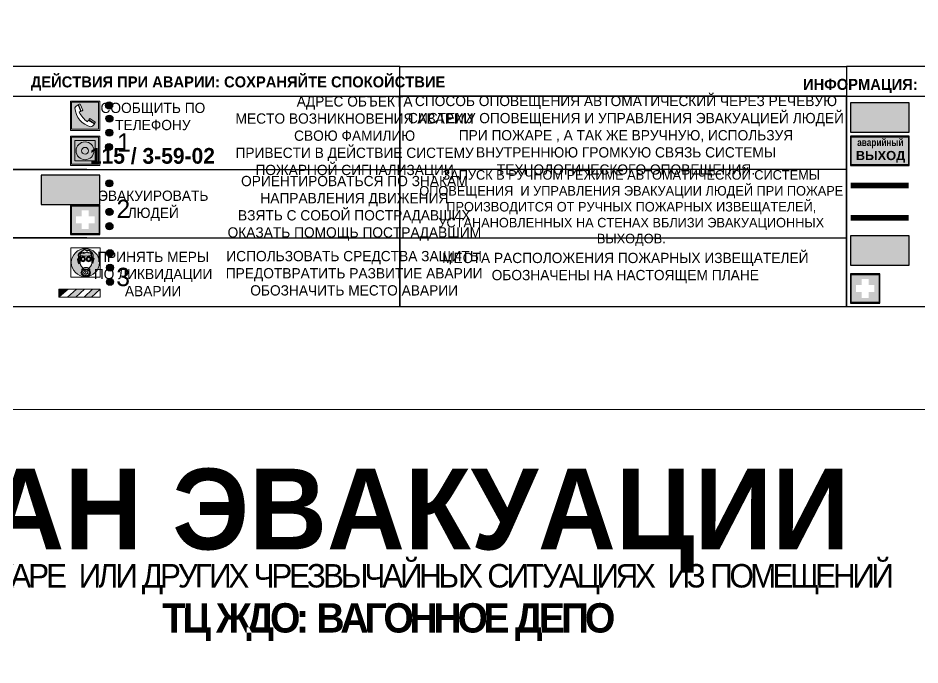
# Model space of a CAD drawing. Header units: millimetres. Extents: x 13114 to 67229, y 22859 to 38520.
# Drawn here: x 30025.1 to 30271, y 35485.5 to 35661.7 of the extents above; entities that cross this region are included whole.
import ezdxf

# ---------------------------------------------------------------- set-up
doc = ezdxf.new("R2010")
doc.units = ezdxf.units.MM
doc.linetypes.add('GOST2.303 4', pattern=[7, 5, -2, 0])
doc.layers.add('План_Штампы', color=7, linetype='Continuous')
doc.styles.add('обычный', font='arial.ttf')

# ---------------------------------------------------------------- blocks, each defined once
blk = doc.blocks.new('A$C38D26F80')
h = blk.add_hatch(color=5)
h.dxf.hatch_style = 1
h.paths.add_polyline_path([(-8.77, -4.48, 1), (-0.19, -4.48, 1)])
h.paths.add_polyline_path([(-6.75, -3.58), (-6.75, -3.31), (-6.62, -3.22), (-6.5, -3.22), (-6.42, -3.3), (-6.39, -3.28), (-6.59, -2.23), (-6.59, -2.01), (-6.38, -1.58), (-4.76, -0.4), (-4.13, -0.79, -0.362848), (-2.1, -2.1, -0.201049), (-2.17, -2.48, 0.085434), (-2.26, -3.13), (-1.9, -3.16), (-2.25, -4.7), (-2.4, -4.59), (-2.43, -4.34), (-2.36, -4.34), (-2.14, -3.34), (-2.47, -3.42), (-2.58, -1.95), (-2.77, -1.58), (-3.58, -1.52), (-3.92, -1.26), (-5.05, -1.73), (-4.87, -1.39), (-5.41, -1.6), (-5.41, -1.46), (-6.13, -1.87), (-6.18, -3.5), (-6.56, -3.47), (-6.37, -4.59), (-6.16, -4.43), (-6.16, -4.66), (-6.36, -4.79), (-6.37, -4.8), (-6.51, -4.76)], flags=16)
h.paths.add_polyline_path([(-6.51, -4.76), (-6.36, -4.79), (-6.37, -4.8)], flags=0)
h.paths.add_polyline_path([(-5.92, -2.34, 0.089508), (-2.67, -2.35), (-2.48, -3.88, -0.268602), (-3.4, -6.18, 0.262449), (-5.2, -6.18, -0.268602), (-6.11, -3.88)], flags=16)
edge = h.paths.add_edge_path(flags=16)
edge.add_ellipse((-5.19, -3.41), major_axis=(0, 0.842), ratio=0.848992, start_angle=0, end_angle=360)
edge = h.paths.add_edge_path(flags=0)
edge.add_ellipse((-5.19, -3.39), major_axis=(0, 0.665), ratio=0.853798, start_angle=0, end_angle=360)
edge = h.paths.add_edge_path(flags=0)
edge.add_ellipse((-5.19, -3.4), major_axis=(0, 0.528), ratio=0.864094, start_angle=0, end_angle=360)
edge = h.paths.add_edge_path(flags=16)
edge.add_ellipse((-3.47, -3.4), major_axis=(0, 0.842), ratio=0.848992, start_angle=0, end_angle=360)
h.paths.add_polyline_path([(-3.13, -6.45), (-3.13, -6.84, 0.383174), (-5.57, -6.85), (-5.57, -6.49, -0.369952)], flags=16)
edge = h.paths.add_edge_path(flags=0)
edge.add_ellipse((-3.47, -3.39), major_axis=(0, 0.665), ratio=0.853798, start_angle=0, end_angle=360)
edge = h.paths.add_edge_path(flags=0)
edge.add_ellipse((-3.47, -3.4), major_axis=(0, 0.528), ratio=0.864094, start_angle=0, end_angle=360)
edge = h.paths.add_edge_path(flags=16)
edge.add_ellipse((-4.34, -7.57), major_axis=(-1.48, 0), ratio=0.744955, start_angle=0, end_angle=360)
h.paths.add_polyline_path([(-5.01, -6.85, -1), (-5.15, -6.85, -1)], flags=0)
h.paths.add_polyline_path([(-5.33, -7.14, -1), (-5.47, -7.14, -1)], flags=0)
h.paths.add_polyline_path([(-4.61, -6.71, -1), (-4.74, -6.71, -1)], flags=16)
h.paths.add_polyline_path([(-5.43, -7.51, -1), (-5.57, -7.51, -1)], flags=0)
h.paths.add_polyline_path([(-4.26, -6.67, -1), (-4.4, -6.67, -1)], flags=16)
h.paths.add_polyline_path([(-4.74, -7.14, -1), (-4.88, -7.14, -1)], flags=0)
h.paths.add_polyline_path([(-4.93, -7.43, -1), (-5.07, -7.43, -1)], flags=0)
h.paths.add_polyline_path([(-4.41, -7.07, -1), (-4.54, -7.07, -1)], flags=0)
h.paths.add_polyline_path([(-5.33, -7.87, -1), (-5.46, -7.87, -1)], flags=0)
h.paths.add_polyline_path([(-3.8, -6.71, -1), (-3.94, -6.71, -1)], flags=16)
h.paths.add_polyline_path([(-4.85, -7.78, -1), (-4.98, -7.78, -1)], flags=0)
h.paths.add_polyline_path([(-3.96, -7.14, -1), (-4.1, -7.14, -1)], flags=0)
h.paths.add_polyline_path([(-4.33, -7.53, -1), (-4.47, -7.53, -1)], flags=0)
h.paths.add_polyline_path([(-5.09, -8.12, -1), (-5.23, -8.12, -1)], flags=0)
h.paths.add_polyline_path([(-3.5, -6.94, -1), (-3.64, -6.94, -1)], flags=0)
h.paths.add_polyline_path([(-4.54, -7.97, -1), (-4.68, -7.97, -1)], flags=0)
h.paths.add_polyline_path([(-3.66, -7.39, -1), (-3.8, -7.39, -1)], flags=0)
h.paths.add_polyline_path([(-4.73, -8.35, -1), (-4.86, -8.35, -1)], flags=0)
h.paths.add_polyline_path([(-4.09, -7.96, -1), (-4.23, -7.96, -1)], flags=0)
h.paths.add_polyline_path([(-3.77, -7.74, -1), (-3.91, -7.74, -1)], flags=0)
h.paths.add_polyline_path([(-3.22, -7.27, -1), (-3.35, -7.27, -1)], flags=0)
h.paths.add_polyline_path([(-4.34, -8.4, -1), (-4.47, -8.4, -1)], flags=0)
h.paths.add_polyline_path([(-3.16, -7.61, -1), (-3.3, -7.61, -1)], flags=0)
h.paths.add_polyline_path([(-3.9, -8.35, -1), (-4.04, -8.35, -1)], flags=0)
h.paths.add_polyline_path([(-3.32, -7.91, -1), (-3.46, -7.91, -1)], flags=0)
h.paths.add_polyline_path([(-3.55, -8.23, -1), (-3.69, -8.23, -1)], flags=0)
at = {"color": 5, "lineweight": 5}
for p, q in [((-4.48, 0), (-8.96, 0)), ((-8.96, 0), (-8.96, -4.48)), ((-4.48, 0), (0, 0)), ((0, 0), (0, -4.48)), ((-6.59, -2.01), (-6.38, -1.58)), ((-6.59, -2.23), (-6.59, -2.01)), ((-6.39, -3.28), (-6.59, -2.23)), ((-6.38, -1.58), (-4.76, -0.4)), ((-6.13, -1.87), (-6.18, -3.5)), ((-5.41, -1.46), (-6.13, -1.87)), ((-5.92, -2.34), (-6.11, -3.88)), ((-4.87, -1.39), (-5.41, -1.6)), ((-5.41, -1.6), (-5.41, -1.46)), ((-3.92, -1.26), (-5.05, -1.73)), ((-5.05, -1.73), (-4.87, -1.39)), ((-4.76, -0.4), (-4.13, -0.79)), ((-3.58, -1.52), (-3.92, -1.26)), ((-2.77, -1.58), (-3.58, -1.52)), ((-2.58, -1.95), (-2.77, -1.58)), ((-2.67, -2.34), (-2.48, -3.88)), ((-2.47, -3.42), (-2.58, -1.95)), ((-8.96, -8.96), (-8.96, -4.48)), ((-6.75, -3.31), (-6.62, -3.22)), ((-6.75, -3.58), (-6.75, -3.31)), ((-6.51, -4.76), (-6.75, -3.58)), ((-6.62, -3.22), (-6.5, -3.22)), ((-6.18, -3.5), (-6.56, -3.47)), ((-6.56, -3.47), (-6.37, -4.59)), ((-6.37, -4.8), (-6.51, -4.76)), ((-6.5, -3.22), (-6.42, -3.3)), ((-6.42, -3.3), (-6.39, -3.28)), ((-6.37, -4.59), (-6.16, -4.43)), ((-6.16, -4.66), (-6.37, -4.8)), ((-6.16, -4.43), (-6.16, -4.66)), ((-2.14, -3.34), (-2.47, -3.42)), ((-2.43, -4.34), (-2.4, -4.59)), ((-2.43, -4.34), (-2.36, -4.34)), ((-2.4, -4.59), (-2.25, -4.7)), ((-2.36, -4.34), (-2.14, -3.34)), ((-1.9, -3.16), (-2.26, -3.13)), ((-2.25, -4.7), (-1.9, -3.16)), ((0, -8.96), (0, -4.48)), ((-5.57, -6.49), (-5.57, -6.85)), ((-3.13, -6.45), (-3.13, -6.84)), ((-4.48, -8.96), (-8.96, -8.96)), ((-4.48, -8.96), (0, -8.96))]:
    blk.add_line(p, q, dxfattribs=at)
at = {"color": 5}
for p, q in [((-6.59, -2.01), (-6.38, -1.58)), ((-6.59, -2.23), (-6.59, -2.01)), ((-6.39, -3.28), (-6.59, -2.23)), ((-6.38, -1.58), (-4.76, -0.4)), ((-6.13, -1.87), (-6.18, -3.5)), ((-5.41, -1.46), (-6.13, -1.87)), ((-4.87, -1.39), (-5.41, -1.6)), ((-5.41, -1.6), (-5.41, -1.46)), ((-3.92, -1.26), (-5.05, -1.73)), ((-5.05, -1.73), (-4.87, -1.39)), ((-4.76, -0.4), (-4.13, -0.79)), ((-3.58, -1.52), (-3.92, -1.26)), ((-2.77, -1.58), (-3.58, -1.52)), ((-2.58, -1.95), (-2.77, -1.58)), ((-2.47, -3.42), (-2.58, -1.95)), ((-6.75, -3.31), (-6.62, -3.22)), ((-6.75, -3.58), (-6.75, -3.31)), ((-6.51, -4.76), (-6.75, -3.58)), ((-6.62, -3.22), (-6.5, -3.22)), ((-6.18, -3.5), (-6.56, -3.47)), ((-6.56, -3.47), (-6.37, -4.59)), ((-6.37, -4.8), (-6.51, -4.76)), ((-6.36, -4.79), (-6.51, -4.76)), ((-6.5, -3.22), (-6.42, -3.3)), ((-6.42, -3.3), (-6.39, -3.28)), ((-6.37, -4.59), (-6.16, -4.43)), ((-6.16, -4.66), (-6.37, -4.8)), ((-6.16, -4.66), (-6.36, -4.79)), ((-6.16, -4.43), (-6.16, -4.66)), ((-2.14, -3.34), (-2.47, -3.42)), ((-2.4, -4.59), (-2.43, -4.34)), ((-2.43, -4.34), (-2.36, -4.34)), ((-2.25, -4.7), (-2.4, -4.59)), ((-2.36, -4.34), (-2.14, -3.34)), ((-2.26, -3.13), (-1.9, -3.16)), ((-1.9, -3.16), (-2.25, -4.7))]:
    blk.add_line(p, q, dxfattribs=at)
at = {"color": 5, "lineweight": 5}
for centre, radius in [((-4.48, -4.48), 4.29), ((-5.5, -7.51), 0.0678), ((-5.4, -7.14), 0.0678), ((-5.4, -7.87), 0.0678), ((-5.16, -8.12), 0.0678), ((-5.08, -6.85), 0.0678), ((-5, -7.43), 0.0678), ((-4.91, -7.78), 0.0678), ((-4.81, -7.14), 0.0678), ((-4.67, -6.71), 0.0678), ((-4.61, -7.97), 0.0678), ((-4.47, -7.07), 0.0678), ((-4.4, -7.53), 0.0678), ((-4.33, -6.67), 0.0678), ((-4.16, -7.96), 0.0678), ((-4.03, -7.14), 0.0678), ((-3.87, -6.71), 0.0678), ((-3.84, -7.74), 0.0678), ((-3.73, -7.39), 0.0678), ((-3.62, -8.23), 0.0678), ((-3.57, -6.94), 0.0678), ((-3.39, -7.91), 0.0678), ((-3.28, -7.27), 0.0678), ((-3.23, -7.61), 0.0678), ((-4.79, -8.35), 0.0678), ((-4.4, -8.4), 0.0678), ((-3.97, -8.35), 0.0678)]:
    blk.add_circle(centre, radius, dxfattribs=at)
for centre, radius, start, end in [((-4.28, 6.66), 9.15, 259.6987, 280.1569), ((-0.47, -3.05), 1.79, 161.5846, 182.4584), ((-2.6, -2.2), 0.513, 326.4781, 11.7739), ((-3.66, -4.24), 2.47, 171.573, 231.7124), ((-4.93, -4.24), 2.47, 308.2876, 8.427), ((-4.33, -7.88), 1.87, 50.358, 131.5662), ((-4.34, -8.2), 1.82, 48.4943, 132.3565), ((-4.3, -7.78), 1.83, 60.5889, 119.4111)]:
    blk.add_arc(centre, radius, start, end, dxfattribs=at)
at = {"color": 5}
for centre, radius, start, end in [((-3.89, -2.66), 1.88, 17.387, 97.1599), ((-0.35, -3.07), 1.91, 162.2553, 181.7878), ((-2.6, -2.2), 0.511, 326.3906, 11.8614)]:
    blk.add_arc(centre, radius, start, end, dxfattribs=at)
at = {"color": 5, "lineweight": 5}
for centre, major_axis, ratio in [((-5.19, -3.41), (0, 0.842), 0.848992), ((-5.19, -3.39), (0, 0.665), 0.853798), ((-3.47, -3.4), (0, 0.842), 0.848992), ((-3.47, -3.39), (0, 0.665), 0.853798), ((-5.19, -3.4), (0, 0.528), 0.864094), ((-3.47, -3.4), (0, 0.528), 0.864094), ((-4.34, -7.57), (-1.48, 0), 0.744955)]:
    blk.add_ellipse(centre, major_axis=major_axis, ratio=ratio, dxfattribs=at)
blk = doc.blocks.new('A$C47DD6509')
at = {"lineweight": 5}
for points in [[(-8.69, 0), (-11.19, 0), (-11.19, -2.22)], [(-4.22, 0), (-6.45, 0), (-8.91, -2.22), (-6.61, -2.22)], [(0, 0), (-2.09, 0), (-4.36, -2.22), (-2.29, -2.22)]]:
    blk.add_hatch(color=242, dxfattribs=at).paths.add_polyline_path(points)
at = {"color": 242, "lineweight": 5}
for p, q in [((-11.19, -2.22), (-8.69, 0)), ((-11.19, -2.22), (-11.19, 0)), ((-11.19, 0), (-8.69, 0)), ((-11.19, 0), (0, 0)), ((-8.91, -2.22), (-6.45, 0)), ((-6.61, -2.22), (-4.22, 0)), ((-4.36, -2.22), (-2.09, 0)), ((-2.29, -2.22), (0, 0)), ((0, 0), (0, -2.22)), ((0, -2.22), (-11.19, -2.22))]:
    blk.add_line(p, q, dxfattribs=at)
blk = doc.blocks.new('A$C32E8229D')
at = {"true_color": 0xffffff}
blk.add_hatch(color=7, dxfattribs=at).paths.add_polyline_path([(0, 0), (0, -8), (16, -8), (16, 0)])
h = blk.add_hatch(color=126)
h.paths.add_polyline_path([(0.2, -0.2), (15.8, -0.2), (15.8, -7.8), (0.2, -7.8)])
h.paths.add_polyline_path([(13.49, -2.05), (12.08, -2.05), (11.37, -2.63, 0.162397), (11.29, -2.84), (11.29, -3.63), (10.35, -3.63), (10.35, -4.05), (11.68, -4.05), (11.68, -3.48), (12.26, -4.28), (11.29, -5.1), (11.29, -6.78), (11.85, -6.78), (11.85, -5.44), (12.8, -4.64), (12.8, -5.94), (14.46, -5.94), (14.46, -5.39), (13.45, -5.39), (13.45, -3.97), (12.46, -2.59), (13.15, -2.59), (13.69, -3.34), (14.18, -3)], flags=16)
h.paths.add_polyline_path([(10.74, -1.82, 1), (11.8, -1.82, 1)], flags=16)
h.paths.add_polyline_path([(9.39, -3.59), (5.99, -3.59), (6.56, -3.03), (5.91, -3.03), (5.1, -3.83), (5.91, -4.64), (6.56, -4.64), (5.99, -4.09), (9.39, -4.09)], flags=16)
h.paths.add_polyline_path([(4.29, -1.08), (1.72, -1.08), (1.72, -6.6), (4.29, -6.6)], flags=16)
at = {"color": 126}
blk.add_lwpolyline([(16, -8), (0, -8), (0, 0), (16, 0)], close=True, dxfattribs=at)
blk = doc.blocks.new('A$C18900ED3')
h = blk.add_hatch(color=126)
h.paths.add_polyline_path([(-0.18, -0.18), (-7.02, -0.18), (-7.02, -7.02), (-0.18, -7.02)])
h.paths.add_polyline_path([(-5.89, -4.46), (-5.89, -2.77), (-4.46, -2.77), (-4.46, -1.31), (-2.77, -1.31), (-2.77, -2.77), (-1.33, -2.77), (-1.33, -4.46), (-2.77, -4.46), (-2.77, -5.89), (-4.46, -5.89), (-4.46, -4.46)], flags=16)
at = {"color": 126}
for p, q in [((-7.2, 0), (-7.2, -7.2)), ((0, 0), (-7.2, 0)), ((0, -7.2), (0, 0)), ((-7.02, -7.02), (-7.02, -0.18)), ((-7.02, -0.18), (-0.18, -0.18)), ((-0.18, -0.18), (-0.18, -7.02)), ((-7.2, -7.2), (0, -7.2)), ((-0.18, -7.02), (-7.02, -7.02))]:
    blk.add_line(p, q, dxfattribs=at)
blk = doc.blocks.new('A$C456E1F9C')
at = {"lineweight": 5}
h = blk.add_hatch(color=242, dxfattribs=at)
h.paths.add_polyline_path([(0.51, -1.47), (0.51, -13.26), (12.29, -13.26), (12.29, -1.47)])
h.paths.add_polyline_path([(5.42, -4.95, -0.254479), (4.78, -5.4), (3.52, -2.53, -0.209735), (4.23, -2.4)], flags=16)
h.paths.add_polyline_path([(8.53, -8.6), (10.87, -10.17), (10.54, -10.76), (8.03, -9.13, -0.192251)], flags=16)
h.paths.add_polyline_path([(4.61, -5.49, 0.005518), (3.87, -5.72, 0.128647), (7.49, -10.01, 0.00809), (7.83, -9.33), (10.47, -10.97, -0.16736), (8.99, -12.25, -0.327862), (1.95, -3.95, -0.166952), (3.36, -2.62)], flags=16)
at = {"color": 242, "lineweight": 5}
for p, q in [((0, -13.77), (0, -0.97)), ((12.8, -0.97), (0, -0.97)), ((4.61, -5.49), (3.36, -2.62)), ((3.52, -2.53), (4.78, -5.4)), ((4.23, -2.4), (5.42, -4.95)), ((12.8, -13.77), (12.8, -0.97)), ((7.83, -9.33), (10.47, -10.97)), ((8.03, -9.13), (10.54, -10.76)), ((10.81, -10.12), (8.53, -8.6)), ((10.54, -10.76), (10.8, -10.3)), ((10.8, -10.3), (10.81, -10.12)), ((0, -13.77), (12.8, -13.77))]:
    blk.add_line(p, q, dxfattribs=at)
blk.add_lwpolyline([(0.51, -1.47), (12.29, -1.47), (12.29, -13.26), (0.51, -13.26)], close=True, dxfattribs=at)
for centre, radius, start, end in [((4.59, -5.34), 2.99, 114.2845, 152.1974), ((4.02, -3.27), 0.891, 76.3284, 123.7092), ((11.12, -3.31), 9.19, 183.9915, 256.6009), ((14.98, -39.1), 35.17, 107.1487, 108.4135), ((13.86, -0.94), 11.08, 205.5536, 234.8762), ((4.68, -4.59), 0.824, 276.9621, 334.0723), ((-13.31, 0.8), 23.44, 332.5487, 334.4027), ((8.94, -9.5), 0.989, 114.4092, 157.9388), ((7.87, -9.46), 3, 291.9291, 329.9329)]:
    blk.add_arc(centre, radius, start, end, dxfattribs=at)
blk = doc.blocks.new('A$C54414219')
at = {"true_color": 0xffffff}
h = blk.add_hatch(color=7, dxfattribs=at)
h.paths.add_polyline_path([(2.39, -9.45), (2.39, -18.3), (11.23, -18.3), (11.23, -9.45)], flags=0)
h.paths.add_polyline_path([(10.71, -13.87, -1), (2.92, -13.87, -1)], flags=0)
h.paths.add_polyline_path([(8.3, -13.87, -1), (5.33, -13.87, -1)], flags=0)
h.paths.add_polyline_path([(0.41, -7.47), (0.41, -20.27), (13.21, -20.27), (13.21, -7.47)])
h.paths.add_polyline_path([(0.92, -19.77), (12.71, -19.77), (12.71, -7.98), (0.92, -7.98)], flags=16)
h.paths.add_polyline_path([(11.23, -9.45), (11.23, -18.3), (2.39, -18.3), (2.39, -9.45)], flags=0)
at = {"lineweight": 5}
h = blk.add_hatch(color=242, dxfattribs=at)
h.paths.add_polyline_path([(12.71, -7.98), (0.92, -7.98), (0.92, -19.77), (12.71, -19.77)])
h.paths.add_polyline_path([(11.23, -18.3), (2.39, -18.3), (2.39, -9.45), (11.23, -9.45)], flags=16)
h.paths.add_polyline_path([(10.71, -13.87, -1), (2.92, -13.87, -1)], flags=0)
h.paths.add_polyline_path([(8.3, -13.87, -1), (5.33, -13.87, -1)], flags=0)
at = {"true_color": 0xffffff}
h = blk.add_hatch(color=7, dxfattribs=at)
h.paths.add_polyline_path([(2.39, -9.45), (2.39, -18.3), (11.23, -18.3), (11.23, -9.45)])
h.paths.add_polyline_path([(10.71, -13.87, -1), (2.92, -13.87, -1)], flags=16)
h.paths.add_polyline_path([(8.3, -13.87, -1), (5.33, -13.87, -1)], flags=0)
at = {"lineweight": 5}
h = blk.add_hatch(color=242, dxfattribs=at)
h.paths.add_polyline_path([(2.92, -13.87, 1), (10.71, -13.87, 1)])
h.paths.add_polyline_path([(8.3, -13.87, -1), (5.33, -13.87, -1)], flags=16)
at = {"color": 242, "lineweight": 5}
for p, q in [((0.41, -20.27), (0.41, -7.47)), ((0.41, -7.47), (13.21, -7.47)), ((0.41, -7.47), (13.21, -7.47)), ((13.21, -20.27), (13.21, -7.47)), ((0.41, -20.27), (13.21, -20.27))]:
    blk.add_line(p, q, dxfattribs=at)
for points in [[(0.92, -7.98), (12.71, -7.98), (12.71, -19.77), (0.92, -19.77)], [(2.39, -9.45), (11.23, -9.45), (11.23, -18.3), (2.39, -18.3)]]:
    blk.add_lwpolyline(points, close=True, dxfattribs=at)
for radius in [3.89, 1.49]:
    blk.add_circle((6.81, -13.87), radius, dxfattribs=at)
blk = doc.blocks.new('A$C41C009D9')
at = {"true_color": 0xffffff}
blk.add_hatch(color=7, dxfattribs=at).paths.add_polyline_path([(0, 8), (-16, 8), (-16, 0), (0, 0)])
h = blk.add_hatch(color=126)
h.dxf.hatch_style = 1
h.paths.add_polyline_path([(-15.8, 7.8), (-15.8, 0.2), (-0.2, 0.2), (-0.2, 7.8)])
at = {"color": 126}
for points in [[(-16, 0), (0, 0), (0, 8), (-16, 8)], [(-16, 0), (0, 0), (0, 8), (-16, 8)], [(-15.8, 7.8), (-0.2, 7.8), (-0.2, 0.2), (-15.8, 0.2)]]:
    blk.add_lwpolyline(points, close=True, dxfattribs=at)
at = {"color": 7, "true_color": 0xffffff, "insert": (-15.8, 7.3), "char_height": 2.5, "width": 15.5999, "attachment_point": 1, "style": 'обычный'}
blk.add_mtext('\\pi1.6133;{\\fArial|b1|i0|c204|p34;\\H0.8x;\\W0.8;аварийный\\H1.25x;\\W1;\\P\\pi1.2327;ВЫХОД}', dxfattribs=at)
blk = doc.blocks.new('A$C7B4425F7')
at = {"true_color": 0xffffff}
blk.add_hatch(color=7, dxfattribs=at).paths.add_polyline_path([(0, 0), (-16, 0), (-16, -8), (0, -8)])
h = blk.add_hatch(color=126)
h.paths.add_polyline_path([(-0.2, -0.2), (-15.8, -0.2), (-15.8, -7.8), (-0.2, -7.8)])
h.paths.add_polyline_path([(-11.76, -2.03), (-11.76, -3.66), (-11.17, -3.66, -0.568275), (-11.17, -6.18), (-12.58, -6.18), (-12.58, -2.03)], flags=16)
h.paths.add_polyline_path([(-13.33, -4.12, -0.495768), (-13.59, -6.18), (-15.03, -6.18), (-15.03, -2.03), (-13.59, -2.03, -0.487973)], flags=16)
h.paths.add_polyline_path([(-10.25, -2.03), (-9.48, -2.03), (-9.48, -6.18), (-10.25, -6.18)], flags=16)
h.paths.add_polyline_path([(-13.84, -3.69), (-14.24, -3.69), (-14.24, -3.03), (-13.9, -3.03, -0.692621)], flags=0)
h.paths.add_polyline_path([(-9.15, -2.03), (-8.4, -2.03), (-8.04, -3.07), (-7.68, -2.03), (-6.93, -2.03), (-7.64, -4.1), (-6.93, -6.18), (-7.68, -6.18), (-8.04, -5.14), (-8.4, -6.18), (-9.15, -6.18), (-8.44, -4.1)], flags=16)
h.paths.add_polyline_path([(-11.76, -4.46), (-11.42, -4.46, -0.692621), (-11.36, -5.12), (-11.76, -5.12)], flags=0)
h.paths.add_polyline_path([(-13.9, -5.2), (-14.24, -5.2), (-14.24, -4.55), (-13.84, -4.55, -0.708038)], flags=0)
edge = h.paths.add_edge_path(flags=16)
edge.add_ellipse((-5.51, -4.08), major_axis=(0, 2.05), ratio=0.586184, start_angle=0, end_angle=360)
edge = h.paths.add_edge_path(flags=0)
edge.add_ellipse((-5.51, -4.08), major_axis=(0, 1.14), ratio=0.454828, start_angle=0, end_angle=360)
h.paths.add_polyline_path([(-4.13, -4.96, 0.377264), (-3.48, -4.52, 0.0555), (-3.16, -2.03), (-1.66, -2.03), (-1.66, -4.96), (-0.96, -4.96), (-0.96, -7.01), (-1.75, -7.01), (-1.75, -6.18), (-3.3, -6.18), (-3.3, -7.02), (-4.13, -7.02)], flags=16)
h.paths.add_polyline_path([(-2.73, -2.91), (-2.28, -2.91), (-2.28, -4.96), (-3.05, -4.96, 0.079136)], flags=0)
at = {"color": 126}
blk.add_lwpolyline([(-16, -8), (0, -8), (0, 0), (-16, 0)], close=True, dxfattribs=at)

msp = doc.modelspace()

# ---------------------------------------------------------------- hatches: boundary and pattern name
at = {"lineweight": 0}
h = msp.add_hatch(color=256, dxfattribs=at)
h.dxf.hatch_style = 1
h.paths.add_polyline_path([(30048.95, 35637.89, 1), (30050.88, 35637.89, 1)])
h = msp.add_hatch(color=256, dxfattribs=at)
h.dxf.hatch_style = 1
h.paths.add_polyline_path([(30049.06, 35634.31, 1), (30050.99, 35634.31, 1)])
h = msp.add_hatch(color=256, dxfattribs=at)
h.dxf.hatch_style = 1
h.paths.add_polyline_path([(30049.02, 35630.49, 1), (30050.95, 35630.49, 1)])
h = msp.add_hatch(color=256, dxfattribs=at)
h.dxf.hatch_style = 1
h.paths.add_polyline_path([(30048.94, 35626.57, 1), (30050.87, 35626.57, 1)])
h = msp.add_hatch(color=256, dxfattribs=at)
h.dxf.hatch_style = 1
h.paths.add_polyline_path([(30049.02, 35616.68, 1), (30050.95, 35616.68, 1)])
h = msp.add_hatch(color=256, dxfattribs=at)
h.dxf.hatch_style = 1
h.paths.add_polyline_path([(30049.06, 35608.9, 1), (30050.99, 35608.9, 1)])
h = msp.add_hatch(color=256, dxfattribs=at)
h.dxf.hatch_style = 1
h.paths.add_polyline_path([(30049.05, 35605, 1), (30050.99, 35605, 1)])
h = msp.add_hatch(color=256, dxfattribs=at)
h.dxf.hatch_style = 1
h.paths.add_polyline_path([(30049.21, 35597.64, 1), (30051.14, 35597.64, 1)])
h = msp.add_hatch(color=256, dxfattribs=at)
h.dxf.hatch_style = 1
h.paths.add_polyline_path([(30049.21, 35593.7, 1), (30051.14, 35593.7, 1)])
h = msp.add_hatch(color=256, dxfattribs=at)
h.dxf.hatch_style = 1
h.paths.add_polyline_path([(30049.21, 35589.86, 1), (30051.14, 35589.86, 1)])

# ---------------------------------------------------------------- linework, layer by layer
at = {"color": 5, "lineweight": 0}
for points in [[(29816.34, 35555.09), (30416.34, 35555.09), (30416.34, 35950.09), (29816.34, 35950.09)], [(29816.34, 35160.09), (30416.34, 35160.09), (30416.34, 35555.09), (29816.34, 35555.09)]]:
    msp.add_lwpolyline(points, close=True, dxfattribs=at)
for points in [[(29985.47, 35640.42), (30129.24, 35640.42), (30129.24, 35648.48), (29985.47, 35648.48)], [(30129.24, 35648.48), (30250.96, 35648.48), (30250.96, 35583.03), (30129.24, 35583.03)], [(30129.24, 35648.48), (30250.96, 35648.48), (30250.96, 35640.42), (30129.24, 35640.42)], [(30250.96, 35640.42), (30394.72, 35640.42), (30394.72, 35648.48), (30250.96, 35648.48)], [(29985.47, 35640.42), (30129.24, 35640.42), (30129.24, 35583.03), (29985.47, 35583.03)], [(30129.24, 35640.42), (30250.96, 35640.42), (30250.96, 35620.43), (30129.24, 35620.43)], [(30250.96, 35640.42), (30394.72, 35640.42), (30394.72, 35583.03), (30250.96, 35583.03)], [(30250.96, 35620.43), (30129.24, 35620.43), (30129.24, 35601.85), (30250.96, 35601.85)]]:
    msp.add_lwpolyline(points, close=True)
for points in [[(30043.89, 35620.43), (29985.47, 35620.43), (30129.24, 35620.43)], [(30043.89, 35601.85), (29985.47, 35601.85), (30129.24, 35601.85)]]:
    msp.add_lwpolyline(points)
at = {"color": 126, "lineweight": 80, "true_color": 0x008754, "const_width": 1.5}
msp.add_lwpolyline([(30267.9, 35616.1), (30252.1, 35616.1)], dxfattribs=at)
at = {"color": 126, "linetype": 'GOST2.303 4', "lineweight": 80, "true_color": 0x008754, "const_width": 1.5}
msp.add_lwpolyline([(30267.9, 35607.3), (30252.1, 35607.3)], dxfattribs=at)
for centre in [(30049.92, 35637.89), (30050.02, 35634.31), (30049.98, 35630.49), (30049.9, 35626.57), (30049.99, 35616.68), (30050.03, 35608.9), (30050.02, 35605), (30050.18, 35597.64), (30050.17, 35593.7), (30050.17, 35589.86)]:
    msp.add_circle(centre, 0.966)

# ---------------------------------------------------------------- block references
for name, p, xscale, yscale, zscale in [('A$C456E1F9C', (30039.36, 35639.71), 0.625, 0.625, 0.625), ('A$C54414219', (30039.11, 35634.22), 0.625, 0.625, 0.625), ('A$C18900ED3', (30047.43, 35610.75), 1.111111111007631, 1.111111111007631, 1.111111111007631), ('A$C38D26F80', (30047.45, 35599.08), 0.8928571427240968, 0.8928571427240968, 0.8928571427240968), ('A$C18900ED3', (30260.1, 35592.03), 1.111111111007631, 1.111111111007631, 1.111111111007631)]:
    msp.add_blockref(name, p, dxfattribs=dict(xscale=xscale, yscale=yscale, zscale=zscale))
msp.add_blockref('A$C41C009D9', (30268.1, 35621.54))
at = {"xscale": -1}
msp.add_blockref('A$C32E8229D', (30047.43, 35618.9), dxfattribs=at)
at = {"color": 242, "true_color": 0xc1121c}
msp.add_blockref('A$C47DD6509', (30047.45, 35587.87), dxfattribs=at)
at = {"layer": 'План_Штампы'}
msp.add_blockref('A$C7B4425F7', (30268.1, 35638.62), dxfattribs=at)
at = {"layer": 'План_Штампы', "color": 126, "true_color": 0x008754, "xscale": -1}
msp.add_blockref('A$C32E8229D', (30268.1, 35602.35), dxfattribs=at)

# ---------------------------------------------------------------- texts
at = {"lineweight": 0, "style": 'обычный'}
for s, insert, char_height, width, attachment_point in [('{\\fProxima Nova Rg|b1|i0|c204|p2;ДЕЙСТВИЯ ПРИ АВАРИИ: СОХРАНЯЙТЕ СПОКОЙСТВИЕ\\H1.6644x; }', (30085.09, 35643.88), 3, 175.1736, 5), ('{\\fProxima Nova Rg|b1|i0|c204|p2;ИНФОРМАЦИЯ:\\H1.1997x; }', (30254.76, 35643.21), 3, 175.1736, 5), ('\\pi-8.4,l8.4,t8.4;{\\fProxima Nova Rg|b0|i0|c204|p2;АДРЕС ОБЪЕКТА\\PМЕСТО ВОЗНИКНОВЕНИЯ АВАРИИ\\PСВОЮ ФАМИЛИЮ\\PПРИВЕСТИ В ДЕЙСТВИЕ СИСТЕМУ \\PПОЖАРНОЙ СИГНАЛИЗАЦИИ}', (30116.87, 35629.26), 2.8, 126.6484, 5), ('{\\fProxima Nova Rg|b0|i0|c204|p2;СПОСОБ ОПОВЕЩЕНИЯ АВТОМАТИЧЕСКИЙ ЧЕРЕЗ РЕЧЕВУЮ СИСТЕМУ ОПОВЕЩЕНИЯ И УПРАВЛЕНИЯ ЭВАКУАЦИЕЙ ЛЮДЕЙ ПРИ ПОЖАРЕ , А ТАК ЖЕ ВРУЧНУЮ, ИСПОЛЬЗУЯ ВНУТРЕННЮЮ ГРОМКУЮ СВЯЗЬ СИСТЕМЫ ТЕХНОЛОГИЧЕСКОГО ОПОВЕЩЕНИЯ.}', (30190.86, 35629.38), 2.8, 118.5618, 5), ('{\\fProxima Nova Rg|b0|i0|c204|p2;СООБЩИТЬ ПО \\PТЕЛЕФОНУ}', (30061.86, 35634.88), 2.8, 126.6484, 5), ('{\\fProxima Nova Rg|b0|i0|c204|p2;1\\H1.1667x; }', (30053.96, 35627.81), 5, 126.6484, 5), ('{\\fProxima Nova Rg|b1|i0|c0|p2;\\H1.0714x;115 / 3-59-02\\H1.2822x; }', (30061.74, 35624.1), 4, 126.6484, 5), ('{\\fProxima Nova Rg|b0|i0|c204|p2;\\P\\pt7.8;ЗАПУСК В РУЧНОМ РЕЖИМЕ АВТОМАТИЧЕСКОЙ СИСТЕМЫ ОПОВЕЩЕНИЯ  И УПРАВЛЕНИЯ ЭВАКУАЦИИ ЛЮДЕЙ ПРИ ПОЖАРЕ ПРОИЗВОДИТСЯ ОТ РУЧНЫХ ПОЖАРНЫХ ИЗВЕЩАТЕЛЕЙ, УСТАНАНОВЛЕННЫХ НА СТЕНАХ ВБЛИЗИ ЭВАКУАЦИОННЫХ ВЫХОДОВ. }', (30192.31, 35612.1), 2.6, 121.7868, 5), ('\\pi-8.4,l8.4,t8.4;{\\fProxima Nova Rg|b0|i0|c204|p2;ОРИЕНТИРОВАТЬСЯ ПО ЗНАКАМ \\PНАПРАВЛЕНИЯ ДВИЖЕНИЯ\\PВЗЯТЬ С СОБОЙ ПОСТРАДАВШИХ\\PОКАЗАТЬ ПОМОЩЬ ПОСТРАДАВШИМ}', (30116.8, 35609.9), 2.8, 126.6484, 5), ('{\\fProxima Nova Rg|b0|i0|c204|p2;ЭВАКУИРОВАТЬ \\PЛЮДЕЙ}', (30061.96, 35610.56), 2.8, 126.6484, 5), ('{\\fProxima Nova Rg|b0|i0|c204|p2;2\\H1.1967x; }', (30053.81, 35609.73), 5, 126.6484, 5), ('\\pi-8.4,l8.4,t8.4;{\\fProxima Nova Rg|b0|i0|c204|p2;ИСПОЛЬЗОВАТЬ СРЕДСТВА ЗАЩИТЫ \\PПРЕДОТВРАТИТЬ РАЗВИТИЕ АВАРИИ\\PОБОЗНАЧИТЬ МЕСТО АВАРИИ}', (30116.74, 35592.17), 2.8, 126.6484, 5), ('\\pt8.4;{\\fProxima Nova Rg|b0|i0|c204|p2;\\PМЕСТА РАСПОЛОЖЕНИЯ ПОЖАРНЫХ ИЗВЕЩАТЕЛЕЙ ОБОЗНАЧЕНЫ НА НАСТОЯЩЕМ ПЛАНЕ}', (30190.67, 35595.95), 2.8, 118.5618, 5), ('{\\fProxima Nova Rg|b0|i0|c204|p2;ПРИНЯТЬ МЕРЫ \\PПО ЛИКВИДАЦИИ \\PАВАРИИ}', (30061.92, 35591.98), 2.8, 126.6484, 5), ('{\\fProxima Nova Rg|b0|i0|c204|p2;3\\H1.1967x; }', (30053.75, 35591.15), 5, 126.6484, 5), ('{\\fProxima Nova Rg|b1|i0|c204|p2;ПЛАН ЭВАКУАЦИИ}', (29974.71, 35538.95), 22, 493.8901, 1)]:
    msp.add_mtext(s, dxfattribs=dict(at, insert=insert, char_height=char_height, width=width, attachment_point=attachment_point))
at = {"color": 0, "lineweight": 0, "insert": (30125.55, 35513.15), "char_height": 8, "width": 449.2158, "attachment_point": 5, "style": 'обычный'}
msp.add_mtext('{\\fArial Black|b1|i0|c204|p34;\\H2x;\\T0.85;  \\fArial Narrow|b0|i0|c204|p34;\\H0.8x;\\W0.9;\\P\\fProxima Nova Rg|b0|i0|c204|p2;\\H0.5x;\\W1;\\C256;ПРИ ПОЖАРЕ  ИЛИ ДРУГИХ ЧРЕЗВЫЧАЙНЫХ СИТУАЦИЯХ  ИЗ ПОМЕЩЕНИЙ \\fProxima Nova Rg|b1|i0|c204|p2;\\H1.25x;\\PТЦ ЖДО: ВАГОННОЕ ДЕПО}', dxfattribs=at)

doc.saveas('drawing.dxf')
